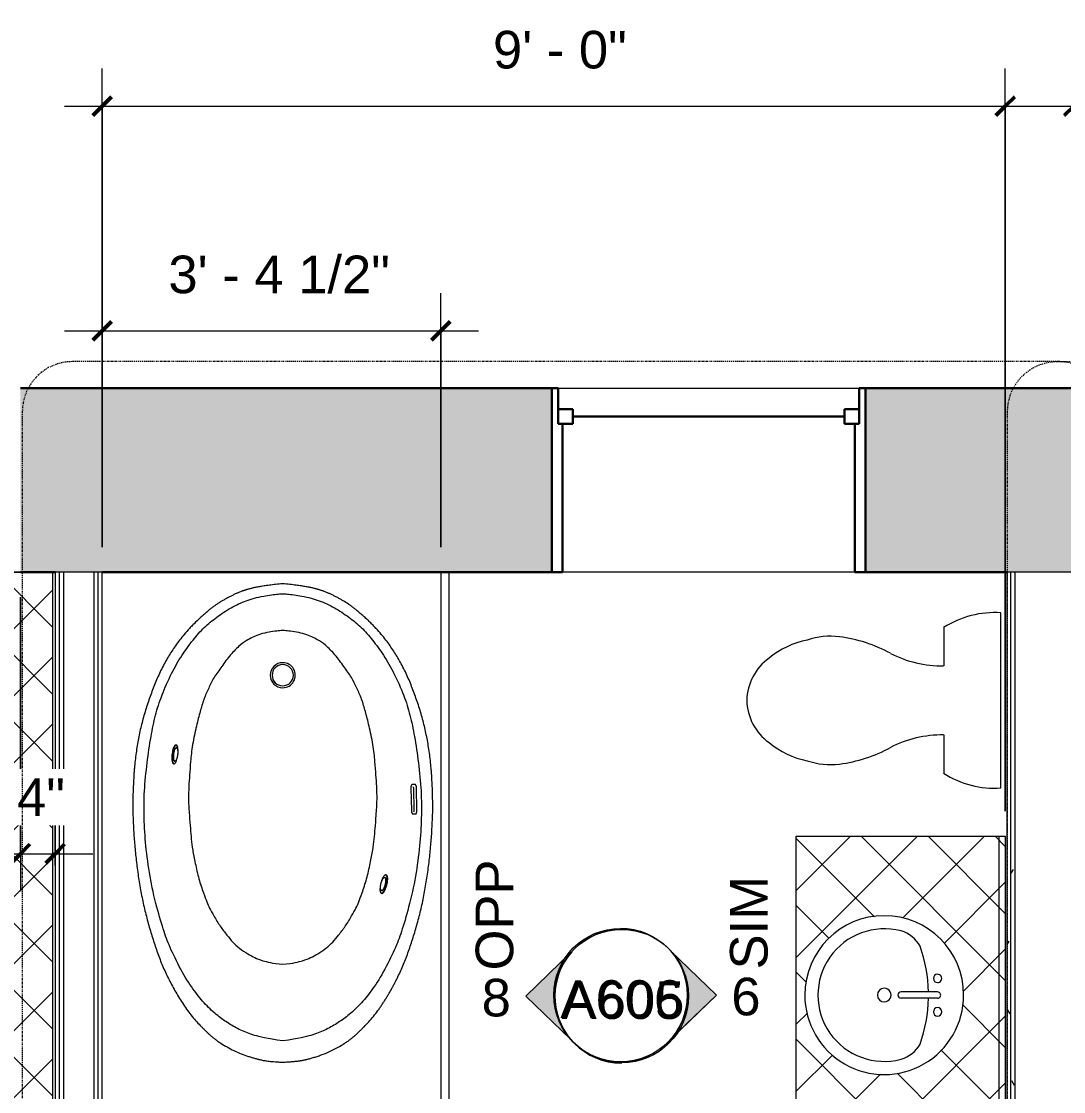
# Model space of a CAD drawing. Header units: inches. Extents: x -1176 to 1507, y -2587 to 978.
# Drawn here: x 682.5 to 807.2, y 504.9 to 632.9 of the extents above; entities that cross this region are included whole.
import ezdxf

# ---------------------------------------------------------------- set-up
doc = ezdxf.new("R2010")
doc.units = ezdxf.units.IN
doc.header["$MEASUREMENT"] = 0
doc.linetypes.add('Dash Dot 3_16_', pattern=[0.3125, 0.1875, -0.0625, 0, -0.0625])
for name, color, linetype, lineweight in [('A-ANNO-DIMS', 211, 'Continuous', 9), ('A-ANNO-DIMS-48', 211, 'Continuous', 9), ('A-ANNO-SYMB', 150, 'Continuous', 9), ('A-GLAZ', 151, 'Continuous', 18), ('A-GLAZ-CURT', 52, 'Continuous', 9), ('A-WALL', 113, 'Continuous', 18), ('A-WALL-PATT', 111, 'Continuous', 18), ('G-ANNO-SYMB', 111, 'Continuous', 9), ('I-WALL', 2, 'Continuous', 18), ('P-SANR-FIXT', 6, 'Continuous', 9), ('Q-CASE', 31, 'Continuous', 9)]:
    doc.layers.add(name, color=color, linetype=linetype, lineweight=lineweight)
doc.styles.add('Arial', font='arial.ttf', dxfattribs={"height": 4.5})
doc.styles.add('Swis721 Lt BT', font='swissl.ttf', dxfattribs={"height": 4.5})
doc.dimstyles.new('OTJ_-_3_32__Linear', dxfattribs={"dimscale": 12, "dimtxt": 4.748918, "dimasz": 0.1875, "dimexe": 0.375, "dimexo": 0.25, "dimgap": 0.25, "dimtad": 1, "dimdec": 1, "dimrnd": 0.5, "dimzin": 3, "dimdsep": 46, "dimlunit": 4, "dimtxsty": 'Swis721 Lt BT', "dimblk1": 'OBLIQUE', "dimblk2": 'OBLIQUE', "dimsah": 1, "dimcen": 0.09, "dimdle": 0.375, "dimazin": 0, "dimtfac": 1, "dimtdec": 4, "dimtix": 1, "dimtmove": 0, "dimatfit": 3, "dimfxl": 1, "dimtvp": 1, "dimtfill": 1, "dimfrac": 2, "dimtolj": 1, "dimtzin": 0, "dimarcsym": 2})
doc.dimstyles.new('OTJ_-_3_32__Linear_2', dxfattribs={"dimscale": 12, "dimtxt": 4.748918, "dimasz": 0.1875, "dimexe": 0.375, "dimexo": 0.25, "dimgap": 0.25, "dimtad": 1, "dimdec": 1, "dimrnd": 0.5, "dimzin": 3, "dimdsep": 46, "dimlunit": 4, "dimtxsty": 'Swis721 Lt BT', "dimblk1": 'OBLIQUE', "dimblk2": 'OBLIQUE', "dimsah": 1, "dimcen": 0.09, "dimdle": 0.375, "dimazin": 0, "dimtfac": 1, "dimtdec": 4, "dimtix": 1, "dimtmove": 1, "dimatfit": 3, "dimfxl": 1, "dimtvp": 1, "dimtfill": 1, "dimfrac": 2, "dimtolj": 1, "dimtzin": 0, "dimarcsym": 2})
pattern_1 = [(0, (0, 0), (15.36, 3.84), [0.634, -10.886, 0.634, -10.886, -61.44]), (0, (0, 0), (15.36, 3.84), [-23.04, 0.634, -22.406, 0.634, -10.886, -26.88]), (0, (0, 0), (15.36, 3.84), [-57.6, 0.634, -7.046, 0.634, -18.566]), (120, (5.76, 1.92), (-11.005538, 11.38215), [0.634, -10.886, 0.634, -10.886, -61.44]), (120, (5.76, 1.92), (-11.005538, 11.38215), [-23.04, 0.634, -22.406, 0.634, -10.886, -26.88]), (120, (5.76, 1.92), (-11.005538, 11.38215), [-57.6, 0.634, -7.046, 0.634, -18.566]), (240, (7.68, 9.6), (-4.354462, -15.22215), [0.634, -10.886, 0.634, -10.886, -61.44]), (240, (7.68, 9.6), (-4.354462, -15.22215), [-23.04, 0.634, -22.406, 0.634, -10.886, -26.88]), (240, (7.68, 9.6), (-4.354462, -15.22215), [-57.6, 0.634, -7.046, 0.634, -18.566])]

# ---------------------------------------------------------------- blocks, each defined once
blk = doc.blocks.new('Double Hung - side window 4_ X 6_ 3_ H-6086068-2nd Floor Construction')
at = {"layer": 'A-GLAZ', "color": 8, "lineweight": 30}
for p, q in [((-18.75, 11), (-18, 11)), ((-18, 6.75), (-18, 11)), ((18, 6.75), (18, 11)), ((18.75, 11), (18, 11)), ((-18, 8.5), (-18, 6.75)), ((-18, 8.5), (-16.25, 8.5)), ((-16.25, 8.5), (-16.25, 6.75)), ((16.25, 8.5), (16.25, 6.75)), ((18, 8.5), (16.25, 8.5)), ((18, 8.5), (18, 6.75)), ((-18, 6.75), (-16.25, 6.75)), ((-18, 6.75), (-17.5, 6.75)), ((-17.5, -11), (-17.5, 6.75)), ((-16.25, 7.625), (16.25, 7.625)), ((18, 6.75), (16.25, 6.75)), ((17.5, 6.75), (18, 6.75)), ((17.5, 6.75), (17.5, -11)), ((-17.5, -11), (-18.75, -11)), ((17.5, -11), (18.75, -11))]:
    blk.add_line(p, q, dxfattribs=at)
blk = doc.blocks.new('Desk35 - Desk-7034756-2nd Floor Construction')
at = {"layer": 'Q-CASE'}
h = blk.add_hatch(dxfattribs=at)
h.set_pattern_fill('FP_29', color=256, style=0, pattern_type=2)
h.set_pattern_definition([(315, (-1188.187, 1154.928), (4.006467, 4.006467), []), (45, (-1188.187, 1154.928), (-4.006467, 4.006467), [])])
h.paths.add_polyline_path([(-728.43, 468.64), (-621.24, 468.64), (-621.24, 493.83), (-728.43, 493.83), (-728.43, 475.09)], flags=0)
for p, q in [((-728.43, 493.83), (-728.43, 468.64)), ((-621.24, 493.83), (-728.43, 493.83)), ((-621.24, 468.64), (-621.24, 493.83)), ((-728.43, 468.64), (-621.24, 468.64))]:
    blk.add_line(p, q, dxfattribs=at)
blk = doc.blocks.new('Vanity Counter Top w Round Sink Hole - 24_ Depth-7683056-2nd Floor Construction')
at = {"layer": 'Q-CASE'}
h = blk.add_hatch(dxfattribs=at)
h.set_pattern_fill('FP_30', color=256, style=0, pattern_type=2)
h.set_pattern_definition([(315, (-517.647, 800.222), (4.006467, 4.006467), []), (45, (-517.647, 800.222), (-4.006467, 4.006467), [])])
h.paths.add_polyline_path([(-52.26, 25), (-52.26, 0), (17.78, 0), (17.78, 25), (-51.89, 25)], flags=0)
h.paths.add_polyline_path([(-42.75, 14.48), (-42.51, 16.6), (-41.81, 18.6), (-40.68, 20.41), (-39.17, 21.91), (-37.37, 23.04), (-35.36, 23.74), (-33.25, 23.98), (-31.14, 23.74), (-29.13, 23.04), (-27.33, 21.91), (-25.82, 20.41), (-24.69, 18.6), (-23.98, 16.5), (-23.75, 14.48), (-23.99, 12.37), (-24.69, 10.36), (-25.82, 8.56), (-27.33, 7.05), (-29.13, 5.92), (-31.14, 5.22), (-33.25, 4.98), (-35.36, 5.22), (-37.37, 5.92), (-39.17, 7.05), (-40.68, 8.56), (-41.81, 10.36), (-42.51, 12.37)], flags=0)
h.paths.add_polyline_path([(-10.74, 14.48), (-10.5, 16.6), (-9.79, 18.6), (-8.66, 20.41), (-7.16, 21.91), (-5.36, 23.04), (-3.35, 23.74), (-1.24, 23.98), (0.88, 23.74), (2.89, 23.04), (4.69, 21.91), (6.19, 20.41), (7.32, 18.6), (8.04, 16.5), (8.26, 14.48), (8.03, 12.37), (7.32, 10.36), (6.19, 8.56), (4.69, 7.05), (2.89, 5.92), (0.88, 5.22), (-1.24, 4.98), (-3.35, 5.22), (-5.36, 5.92), (-7.16, 7.05), (-8.66, 8.56), (-9.79, 10.36), (-10.5, 12.37)], flags=0)
for p, q in [((-52.26, 25), (17.78, 25)), ((-52.26, 0), (-52.26, 25)), ((17.78, 25), (17.78, 0)), ((-52.26, 0.75), (17.78, 0.75)), ((17.78, 0), (-52.26, 0))]:
    blk.add_line(p, q, dxfattribs=at)
blk = doc.blocks.new('P-Toilet-Floor-3D - Floor Mount-7330913-2nd Floor Construction')
at = {"layer": 'P-SANR-FIXT'}
for p, q in [((10.46, -1.47), (-10.46, -1.47)), ((-8.7, -8.31), (-4.13, -8.31)), ((4.13, -8.31), (8.7, -8.31))]:
    blk.add_line(p, q, dxfattribs=at)
for centre, radius, start, end in [((0.69, -2.25), 11.19, 176.0012, 212.8527), ((-0.69, -2.25), 11.19, 327.1473, 3.9988), ((-17.85, -8.46), 13.72, 332.9997, 0.6089), ((17.85, -8.46), 13.72, 179.3911, 207.0003), ((9.41, -22.94), 17.16, 151.2397, 172.7867), ((-9.41, -22.94), 17.16, 7.2133, 28.7603), ((0.88, -21.86), 8.56, 172.7867, 198.8936), ((-0.88, -21.86), 8.56, 341.1064, 7.2133), ((2.68, -22.72), 10.08, 190.9157, 219.9319), ((-2.68, -22.72), 10.08, 320.0681, 349.0843), ((0.18, -25.42), 6.45, 215.8378, 268.4031), ((-0.18, -25.42), 6.45, 271.5969, 324.1622)]:
    blk.add_arc(centre, radius, start, end, dxfattribs=at)
blk = doc.blocks.new('downloadobjectfile_id_236f7131-f753-4b41-a4ac-6b6cf5932f67 - Bath tub-6664744-2nd Floor Construction')
at = {"layer": 'P-SANR-FIXT'}
for p, q in [((-4.58, 15.85), (-4.58, 15.48)), ((-4.21, 15.32), (-1.45, 15.38)), ((-1.53, 16.05), (-4.15, 15.99)), ((-1.52, 15.72), (-4.15, 15.66)), ((-1.09, 15.55), (-1.1, 15.94)), ((6.24, 12.4), (6.23, 12.33)), ((8.41, 11.78), (8.42, 11.84))]:
    blk.add_line(p, q, dxfattribs=at)
for centre, radius, start, end in [((-4.14, 15.3), 0.361, 91.2564, 121.564), ((-1.51, 15.36), 0.361, 60.9489, 91.2564), ((-17.67, 0), 1.5, 360, 180), ((-17.67, 0), 1.27, 0, 180), ((-17.67, 0), 1.5, 180, 360), ((-17.67, 0), 1.27, 180, 0)]:
    blk.add_arc(centre, radius, start, end, dxfattribs=at)
for points, knots in [([(28.63, 0), (28.61, 0.2), (28.6, 0.48), (28.58, 0.81), (28.56, 1.05), (28.54, 1.26), (28.52, 1.45), (28.51, 1.62), (28.49, 1.79), (28.47, 1.94), (28.45, 2.07), (28.43, 2.2), (28.41, 2.33), (28.39, 2.44), (28.36, 2.55), (28.34, 2.65), (28.31, 2.76), (28.29, 2.87), (28.25, 3.01), (28.21, 3.18), (28.14, 3.41), (28.06, 3.71), (27.93, 4.11), (27.71, 4.76), (27.37, 5.6), (26.88, 6.57), (26.43, 7.3), (26.09, 7.81), (25.84, 8.15), (25.61, 8.44), (25.38, 8.7), (25.15, 8.95), (24.91, 9.19), (24.65, 9.45), (24.29, 9.81), (23.8, 10.29), (23.15, 10.85), (22.57, 11.3), (22.09, 11.64), (21.72, 11.88), (21.36, 12.12), (20.99, 12.35), (20.62, 12.58), (20.26, 12.79), (19.89, 13), (19.52, 13.2), (19.15, 13.4), (18.66, 13.65), (18.04, 13.95), (17.29, 14.29), (16.53, 14.61), (15.75, 14.9), (14.69, 15.28), (13.32, 15.72), (11.9, 16.13), (10.73, 16.44), (9.54, 16.72), (8, 17.02), (6.12, 17.32), (4.57, 17.52), (3.34, 17.65), (2.43, 17.73), (1.54, 17.8), (0.68, 17.85), (-0.13, 17.89), (-0.86, 17.92), (-1.51, 17.94), (-2.14, 17.94), (-2.84, 17.93), (-3.67, 17.91), (-4.61, 17.87), (-5.42, 17.83), (-6.07, 17.79), (-6.7, 17.73), (-7.78, 17.63), (-9.25, 17.42), (-10.67, 17.15), (-11.79, 16.89), (-12.64, 16.67), (-13.48, 16.42), (-14.32, 16.15), (-15.14, 15.86), (-16.2, 15.47), (-17.23, 15.06), (-18.26, 14.57), (-19.02, 14.18), (-19.74, 13.78), (-20.4, 13.38), (-21.04, 12.95), (-21.69, 12.48), (-22.38, 11.94), (-22.97, 11.43), (-23.46, 10.98), (-23.83, 10.62), (-24.2, 10.24), (-24.56, 9.85), (-24.91, 9.46), (-25.23, 9.09), (-25.52, 8.74), (-25.77, 8.43), (-25.99, 8.13), (-26.26, 7.75), (-26.5, 7.35), (-26.76, 6.89), (-26.96, 6.54), (-27.11, 6.24), (-27.23, 6.01), (-27.31, 5.84), (-27.39, 5.68), (-27.49, 5.46), (-27.59, 5.22), (-27.68, 5), (-27.73, 4.86), (-27.77, 4.76), (-27.8, 4.65), (-27.84, 4.53), (-27.88, 4.41), (-27.92, 4.28), (-27.96, 4.14), (-28, 3.99), (-28.04, 3.83), (-28.08, 3.65), (-28.13, 3.46), (-28.17, 3.26), (-28.21, 3.04), (-28.26, 2.79), (-28.3, 2.53), (-28.35, 2.24), (-28.39, 1.94), (-28.45, 1.49), (-28.53, 0.87), (-28.59, 0.3), (-28.62, 0)], [0, 0, 0, 0, 0.003049, 0.004573, 0.006098, 0.007622, 0.009146, 0.010671, 0.012195, 0.01372, 0.015244, 0.016768, 0.018293, 0.019817, 0.021341, 0.022866, 0.02439, 0.025915, 0.027439, 0.030488, 0.033537, 0.036585, 0.042683, 0.04878, 0.060976, 0.073171, 0.085366, 0.091463, 0.097561, 0.103659, 0.109756, 0.115854, 0.121951, 0.128049, 0.134146, 0.146341, 0.158537, 0.170732, 0.176829, 0.182927, 0.189024, 0.195122, 0.20122, 0.207317, 0.213415, 0.219512, 0.22561, 0.231707, 0.243902, 0.256098, 0.268293, 0.280488, 0.292683, 0.317073, 0.341463, 0.353659, 0.365854, 0.390244, 0.414634, 0.439024, 0.45122, 0.463415, 0.47561, 0.487805, 0.5, 0.512195, 0.52439, 0.536585, 0.54878, 0.560976, 0.573171, 0.585366, 0.591463, 0.597561, 0.609756, 0.634146, 0.658537, 0.670732, 0.682927, 0.695122, 0.707317, 0.719512, 0.731707, 0.756098, 0.768293, 0.780488, 0.792683, 0.804878, 0.817073, 0.829268, 0.841463, 0.853659, 0.859756, 0.865854, 0.871951, 0.878049, 0.884146, 0.890244, 0.896341, 0.902439, 0.908537, 0.914634, 0.926829, 0.932927, 0.939024, 0.945122, 0.948171, 0.95122, 0.954268, 0.957317, 0.963415, 0.966463, 0.967988, 0.969512, 0.971037, 0.972561, 0.974085, 0.97561, 0.977134, 0.978659, 0.980183, 0.981707, 0.983232, 0.984756, 0.98628, 0.987805, 0.989329, 0.990854, 0.992378, 0.993902, 0.996951, 1, 1, 1, 1]), ([(-27.41, 0), (-27.41, 0.17), (-27.39, 0.55), (-27.13, 2.64), (-26.63, 4.38), (-25.79, 6.2), (-24.61, 7.94), (-23.4, 9.44), (-21.88, 10.76), (-19.96, 12.16), (-17.98, 13.29), (-15.15, 14.56), (-12.92, 15.24), (-10.26, 15.8), (-7.17, 16.24), (-3.75, 16.6), (-0.55, 16.6), (2.72, 16.42), (6.45, 15.9), (9.78, 15.19), (13.29, 14.12), (14.76, 13.58), (18.1, 11.95), (19.97, 10.69), (21.67, 9.36), (23.1, 7.78), (23.97, 6.54), (24.83, 5.05), (25.43, 3.41), (25.81, 1.98), (26.08, 0)], [-5.618031, -5.618031, -5.618031, -5.618031, -5.544194, -5.424812, -5.260384, -5.095898, -4.928484, -4.760658, -4.585358, -4.400115, -4.184559, -3.970312, -3.743931, -3.517047, -3.259472, -2.988396, -2.713063, -2.428449, -2.138296, -1.837006, -1.597044, -1.348216, -1.138919, -0.913036, -0.731154, -0.569833, -0.420907, -0.282566, -0.145254, 0, 0, 0, 0]), ([(-4.15, 15.99), (-4.26, 15.99), (-4.4, 15.97), (-4.52, 15.92), (-4.56, 15.9), (-4.58, 15.87), (-4.58, 15.86), (-4.58, 15.85)], [0, 0, 0, 0, 0.444444, 0.666667, 0.777778, 0.888889, 1, 1, 1, 1]), ([(-4.58, 15.48), (-4.57, 15.46), (-4.57, 15.45), (-4.56, 15.43), (-4.56, 15.43), (-4.56, 15.42), (-4.55, 15.42), (-4.55, 15.41), (-4.54, 15.4), (-4.53, 15.4), (-4.53, 15.39), (-4.52, 15.39), (-4.51, 15.38), (-4.5, 15.38), (-4.49, 15.37), (-4.48, 15.37), (-4.46, 15.36), (-4.45, 15.35), (-4.43, 15.35), (-4.41, 15.34), (-4.39, 15.34), (-4.37, 15.33), (-4.35, 15.33), (-4.32, 15.33), (-4.29, 15.32), (-4.26, 15.32), (-4.23, 15.32), (-4.21, 15.32)], [0, 0, 0, 0, 0.041667, 0.057292, 0.080729, 0.104167, 0.125, 0.145833, 0.1875, 0.229167, 0.270833, 0.302083, 0.333333, 0.375, 0.416667, 0.458333, 0.5, 0.541667, 0.583333, 0.666667, 0.75, 0.791667, 0.833333, 0.875, 0.916667, 0.958333, 1, 1, 1, 1]), ([(-1.1, 15.94), (-1.1, 15.95), (-1.11, 15.96), (-1.14, 15.98), (-1.18, 16), (-1.25, 16.02), (-1.37, 16.04), (-1.48, 16.05), (-1.53, 16.05)], [0, 0, 0, 0, 0.125, 0.25, 0.375, 0.5, 0.75, 1, 1, 1, 1]), ([(-1.45, 15.38), (-1.43, 15.38), (-1.4, 15.38), (-1.36, 15.39), (-1.33, 15.39), (-1.31, 15.4), (-1.29, 15.4), (-1.27, 15.4), (-1.26, 15.41), (-1.24, 15.41), (-1.23, 15.42), (-1.21, 15.42), (-1.2, 15.43), (-1.18, 15.44), (-1.17, 15.44), (-1.16, 15.45), (-1.15, 15.46), (-1.14, 15.46), (-1.13, 15.47), (-1.13, 15.47), (-1.12, 15.48), (-1.11, 15.49), (-1.11, 15.49), (-1.1, 15.5), (-1.1, 15.51), (-1.1, 15.51), (-1.09, 15.52), (-1.09, 15.54), (-1.09, 15.55)], [0, 0, 0, 0, 0.041667, 0.083333, 0.125, 0.166667, 0.208333, 0.25, 0.291667, 0.333333, 0.375, 0.416667, 0.5, 0.541667, 0.583333, 0.625, 0.666667, 0.697917, 0.729167, 0.770833, 0.8125, 0.854167, 0.875, 0.895833, 0.916667, 0.942708, 0.958333, 1, 1, 1, 1]), ([(6.23, 12.33), (6.22, 12.32), (6.22, 12.28), (6.24, 12.22), (6.29, 12.15), (6.37, 12.08), (6.47, 12.01), (6.63, 11.92), (6.87, 11.82), (7.21, 11.72), (7.67, 11.62), (8.08, 11.61), (8.33, 11.68), (8.39, 11.74), (8.41, 11.78)], [0, 0, 0, 0, 0.05, 0.1, 0.15, 0.2, 0.25, 0.3, 0.4, 0.5, 0.6, 0.8, 0.9, 1, 1, 1, 1]), ([(8.41, 11.78), (8.41, 11.8), (8.41, 11.83), (8.39, 11.9), (8.34, 11.96), (8.27, 12.03), (8.17, 12.1), (8.01, 12.19), (7.76, 12.3), (7.42, 12.4), (6.96, 12.49), (6.54, 12.51), (6.29, 12.43), (6.24, 12.37), (6.23, 12.33)], [0, 0, 0, 0, 0.05, 0.1, 0.15, 0.2, 0.25, 0.3, 0.4, 0.5, 0.6, 0.8, 0.9, 1, 1, 1, 1]), ([(6.23, 12.33), (6.23, 12.35), (6.25, 12.38), (6.31, 12.43), (6.39, 12.46), (6.49, 12.48), (6.61, 12.49), (6.8, 12.5), (7.07, 12.47), (7.42, 12.4), (7.88, 12.26), (8.24, 12.07), (8.4, 11.89), (8.42, 11.81), (8.41, 11.78)], [0, 0, 0, 0, 0.05, 0.1, 0.15, 0.2, 0.25, 0.3, 0.4, 0.5, 0.6, 0.8, 0.9, 1, 1, 1, 1]), ([(8.42, 11.84), (8.43, 11.85), (8.43, 11.89), (8.41, 11.95), (8.36, 12.02), (8.28, 12.09), (8.18, 12.15), (8.03, 12.24), (7.78, 12.35), (7.45, 12.46), (6.98, 12.55), (6.56, 12.56), (6.31, 12.49), (6.25, 12.43), (6.24, 12.4)], [0, 0, 0, 0, 0.05, 0.1, 0.15, 0.2, 0.25, 0.3, 0.4, 0.5, 0.6, 0.8, 0.9, 1, 1, 1, 1]), ([(8.09, 11.82), (8.09, 11.8), (8.08, 11.78), (8.05, 11.75), (8, 11.72), (7.94, 11.7), (7.86, 11.69), (7.73, 11.68), (7.47, 11.7), (7.05, 11.79), (6.68, 11.96), (6.52, 12.11), (6.5, 12.18), (6.52, 12.21)], [0, 0, 0, 0, 0.047619, 0.095238, 0.142857, 0.190476, 0.238095, 0.285714, 0.380952, 0.571429, 0.761905, 0.880952, 1, 1, 1, 1]), ([(8.09, 11.82), (8.1, 11.83), (8.1, 11.86), (8.09, 11.9), (8.06, 11.95), (8.01, 11.99), (7.94, 12.04), (7.84, 12.11), (7.6, 12.21), (7.18, 12.33), (6.78, 12.35), (6.56, 12.3), (6.52, 12.24), (6.52, 12.21)], [0, 0, 0, 0, 0.047619, 0.095238, 0.142857, 0.190476, 0.238095, 0.285714, 0.380952, 0.571429, 0.761905, 0.880952, 1, 1, 1, 1]), ([(6.52, 12.21), (6.52, 12.22), (6.54, 12.25), (6.58, 12.28), (6.65, 12.3), (6.76, 12.32), (7, 12.32), (7.44, 12.25), (7.85, 12.09), (8.06, 11.93), (8.1, 11.85), (8.09, 11.82)], [0, 0, 0, 0, 0.052632, 0.105263, 0.157895, 0.210526, 0.315789, 0.526316, 0.736842, 0.868421, 1, 1, 1, 1]), ([(6.52, 12.21), (6.52, 12.22), (6.54, 12.25), (6.58, 12.28), (6.65, 12.3), (6.73, 12.31), (6.82, 12.32), (6.97, 12.32), (7.25, 12.28), (7.67, 12.17), (7.97, 12.01), (8.08, 11.89), (8.1, 11.84), (8.09, 11.82)], [0, 0, 0, 0, 0.052632, 0.105263, 0.157895, 0.210526, 0.263158, 0.315789, 0.421053, 0.631579, 0.815789, 0.907895, 1, 1, 1, 1]), ([(16.89, 0), (16.8, 1.27), (16.48, 2.48), (16.13, 3.34), (15.69, 4.17), (14.98, 5.22), (14.26, 6.02), (13.41, 6.67), (12.38, 7.51), (11.18, 8.22), (10.13, 8.79), (9.49, 9.08), (8.26, 9.53), (6.69, 10.07), (4.84, 10.46), (3.28, 10.79), (1.97, 10.94), (0.6, 11.06), (-0.86, 11.17), (-2.86, 11.31), (-4.35, 11.24), (-5.73, 11.15), (-7.46, 11.03), (-9.26, 10.84), (-11.69, 10.32), (-13.21, 9.91), (-14.78, 9.49), (-16.19, 8.83), (-17.34, 8.3), (-18.79, 7.24), (-20.02, 6.38), (-21.28, 5.13), (-21.9, 4.24), (-22.24, 3.5), (-22.59, 2.68), (-22.84, 1.69), (-22.94, 0.81), (-23, 0.26), (-23.03, 0)], [0, 0, 0, 0, 0.095825, 0.182513, 0.269753, 0.361199, 0.455897, 0.552236, 0.65743, 0.766411, 0.857986, 0.946942, 1.048984, 1.184003, 1.327218, 1.460629, 1.57966, 1.69493, 1.829456, 1.967274, 2.102928, 2.230917, 2.36765, 2.535001, 2.698079, 2.855999, 2.988228, 3.111669, 3.240091, 3.366918, 3.507968, 3.628876, 3.730864, 3.808196, 3.883993, 3.961779, 4.030158, 4.077503, 4.077503, 4.077503, 4.077503]), ([(-28.62, 0), (-28.59, -0.3), (-28.53, -0.87), (-28.45, -1.49), (-28.39, -1.94), (-28.35, -2.24), (-28.3, -2.53), (-28.26, -2.79), (-28.21, -3.04), (-28.17, -3.26), (-28.13, -3.46), (-28.08, -3.65), (-28.04, -3.83), (-28, -3.99), (-27.96, -4.14), (-27.92, -4.28), (-27.88, -4.41), (-27.84, -4.53), (-27.8, -4.65), (-27.77, -4.76), (-27.73, -4.86), (-27.68, -5), (-27.59, -5.22), (-27.47, -5.51), (-27.31, -5.84), (-27.14, -6.18), (-26.96, -6.54), (-26.76, -6.89), (-26.57, -7.24), (-26.38, -7.55), (-26.19, -7.85), (-25.99, -8.13), (-25.77, -8.43), (-25.52, -8.74), (-25.23, -9.09), (-24.91, -9.46), (-24.44, -9.98), (-23.95, -10.5), (-23.46, -10.98), (-22.97, -11.43), (-22.38, -11.94), (-21.69, -12.48), (-21.04, -12.95), (-20.4, -13.38), (-19.74, -13.78), (-19.02, -14.18), (-18.26, -14.57), (-17.49, -14.93), (-16.72, -15.26), (-15.93, -15.57), (-14.87, -15.96), (-13.76, -16.33), (-12.64, -16.67), (-11.51, -16.97), (-10.11, -17.27), (-8.67, -17.51), (-7.47, -17.66), (-6.7, -17.73), (-6.07, -17.79), (-5.42, -17.83), (-4.61, -17.87), (-3.67, -17.91), (-2.84, -17.93), (-2.14, -17.94), (-1.51, -17.94), (-0.86, -17.92), (-0.13, -17.89), (0.68, -17.85), (1.54, -17.8), (2.43, -17.73), (3.64, -17.62), (5.19, -17.45), (7.06, -17.18), (8.93, -16.85), (10.74, -16.44), (12.48, -15.97), (14.15, -15.46), (15.49, -15), (16.53, -14.61), (17.55, -14.19), (18.78, -13.61), (20.01, -12.94), (20.99, -12.36), (21.73, -11.89), (22.45, -11.39), (23.15, -10.85), (23.8, -10.29), (24.29, -9.81), (24.65, -9.45), (24.91, -9.19), (25.15, -8.95), (25.38, -8.7), (25.61, -8.44), (25.84, -8.15), (26.09, -7.81), (26.41, -7.34), (26.81, -6.68), (27.25, -5.84), (27.63, -4.97), (27.89, -4.25), (28.06, -3.69), (28.16, -3.36), (28.23, -3.1), (28.27, -2.95), (28.3, -2.83), (28.33, -2.7), (28.36, -2.55), (28.4, -2.39), (28.42, -2.25), (28.44, -2.1), (28.47, -1.91), (28.51, -1.62), (28.54, -1.31), (28.57, -0.94), (28.6, -0.5), (28.62, -0.17), (28.63, 0)], [0, 0, 0, 0, 0.003049, 0.006098, 0.007622, 0.009146, 0.010671, 0.012195, 0.01372, 0.015244, 0.016768, 0.018293, 0.019817, 0.021341, 0.022866, 0.02439, 0.025915, 0.027439, 0.028963, 0.030488, 0.032012, 0.033537, 0.036585, 0.042683, 0.04878, 0.054878, 0.060976, 0.067073, 0.073171, 0.079268, 0.085366, 0.091463, 0.097561, 0.103659, 0.109756, 0.115854, 0.121951, 0.134146, 0.140244, 0.146341, 0.158537, 0.170732, 0.182927, 0.195122, 0.207317, 0.219512, 0.231707, 0.243902, 0.256098, 0.268293, 0.280488, 0.304878, 0.317073, 0.329268, 0.353659, 0.378049, 0.390244, 0.402439, 0.408537, 0.414634, 0.426829, 0.439024, 0.45122, 0.463415, 0.47561, 0.487805, 0.5, 0.512195, 0.52439, 0.536585, 0.54878, 0.573171, 0.597561, 0.621951, 0.646341, 0.670732, 0.695122, 0.719512, 0.731707, 0.743902, 0.768293, 0.792683, 0.804878, 0.817073, 0.829268, 0.841463, 0.853659, 0.865854, 0.871951, 0.878049, 0.884146, 0.890244, 0.896341, 0.902439, 0.908537, 0.914634, 0.925305, 0.935976, 0.946646, 0.957317, 0.962652, 0.967988, 0.970655, 0.973323, 0.974657, 0.975991, 0.978659, 0.981326, 0.98266, 0.983994, 0.986662, 0.989329, 0.991997, 0.994665, 0.997332, 1, 1, 1, 1]), ([(26.08, 0), (25.81, -1.98), (25.43, -3.41), (24.83, -5.05), (23.97, -6.54), (23.1, -7.78), (21.67, -9.36), (19.97, -10.69), (18.1, -11.95), (14.76, -13.58), (13.29, -14.12), (9.78, -15.19), (6.45, -15.9), (2.72, -16.42), (-0.55, -16.6), (-3.75, -16.6), (-7.17, -16.24), (-10.26, -15.8), (-12.92, -15.24), (-15.15, -14.56), (-17.98, -13.29), (-19.96, -12.16), (-21.88, -10.76), (-23.4, -9.44), (-24.61, -7.94), (-25.79, -6.2), (-26.63, -4.38), (-27.13, -2.64), (-27.39, -0.55), (-27.41, -0.17), (-27.41, 0)], [-5.618031, -5.618031, -5.618031, -5.618031, -5.472777, -5.335466, -5.197124, -5.048198, -4.886878, -4.704995, -4.479113, -4.269816, -4.020987, -3.781025, -3.479735, -3.189582, -2.904969, -2.629635, -2.35856, -2.100984, -1.8741, -1.647719, -1.433473, -1.217917, -1.032673, -0.857374, -0.689547, -0.522133, -0.357647, -0.193219, -0.073837, 0, 0, 0, 0]), ([(-23.03, 0), (-23, -0.26), (-22.94, -0.81), (-22.84, -1.69), (-22.59, -2.68), (-22.24, -3.5), (-21.9, -4.24), (-21.28, -5.13), (-20.02, -6.38), (-18.79, -7.24), (-17.34, -8.3), (-16.19, -8.83), (-14.78, -9.49), (-13.21, -9.91), (-11.69, -10.32), (-9.26, -10.84), (-7.46, -11.03), (-5.73, -11.15), (-4.35, -11.24), (-2.86, -11.31), (-0.86, -11.17), (0.6, -11.06), (1.97, -10.94), (3.28, -10.79), (4.84, -10.46), (6.69, -10.07), (8.26, -9.53), (9.49, -9.08), (10.13, -8.79), (11.18, -8.22), (12.38, -7.51), (13.41, -6.67), (14.26, -6.02), (14.98, -5.22), (15.69, -4.17), (16.13, -3.34), (16.48, -2.48), (16.8, -1.27), (16.89, 0)], [0, 0, 0, 0, 0.047345, 0.115723, 0.19351, 0.269307, 0.346639, 0.448626, 0.569535, 0.710585, 0.837412, 0.965834, 1.089275, 1.221504, 1.379424, 1.542502, 1.709853, 1.846586, 1.974575, 2.110229, 2.248047, 2.382573, 2.497843, 2.616873, 2.750285, 2.893499, 3.028519, 3.130561, 3.219517, 3.311092, 3.420073, 3.525267, 3.621606, 3.716304, 3.80775, 3.89499, 3.981678, 4.077503, 4.077503, 4.077503, 4.077503]), ([(-7.08, -13.03), (-7.07, -13.02), (-7.07, -12.99), (-7.08, -12.94), (-7.12, -12.89), (-7.18, -12.84), (-7.26, -12.79), (-7.39, -12.73), (-7.69, -12.62), (-8.23, -12.52), (-8.85, -12.52), (-9.18, -12.59), (-9.3, -12.68), (-9.31, -12.74), (-9.3, -12.76)], [0, 0, 0, 0, 0.043478, 0.086957, 0.130435, 0.173913, 0.217391, 0.26087, 0.347826, 0.521739, 0.695652, 0.847826, 0.923913, 1, 1, 1, 1]), ([(-9.3, -12.77), (-9.31, -12.78), (-9.32, -12.81), (-9.3, -12.86), (-9.26, -12.91), (-9.2, -12.96), (-9.12, -13.01), (-8.99, -13.07), (-8.69, -13.17), (-8.15, -13.27), (-7.54, -13.28), (-7.21, -13.21), (-7.09, -13.11), (-7.07, -13.06), (-7.08, -13.03)], [0, 0, 0, 0, 0.043478, 0.086957, 0.130435, 0.173913, 0.217391, 0.26087, 0.347826, 0.521739, 0.695652, 0.847826, 0.923913, 1, 1, 1, 1]), ([(-9.3, -12.76), (-9.3, -12.78), (-9.28, -12.82), (-9.23, -12.88), (-9.14, -12.93), (-9.03, -12.99), (-8.9, -13.04), (-8.7, -13.1), (-8.3, -13.19), (-7.72, -13.23), (-7.24, -13.17), (-7.1, -13.08), (-7.08, -13.03)], [0, 0, 0, 0, 0.055556, 0.111111, 0.166667, 0.222222, 0.277778, 0.333333, 0.444444, 0.666667, 0.833333, 1, 1, 1, 1]), ([(-7.08, -13.03), (-7.09, -13.05), (-7.11, -13.08), (-7.18, -13.12), (-7.27, -13.16), (-7.43, -13.19), (-7.68, -13.22), (-8.04, -13.21), (-8.54, -13.15), (-8.98, -13.03), (-9.24, -12.88), (-9.3, -12.8), (-9.3, -12.77)], [0, 0, 0, 0, 0.055556, 0.111111, 0.166667, 0.222222, 0.333333, 0.444444, 0.555556, 0.777778, 0.888889, 1, 1, 1, 1]), ([(-8.99, -12.73), (-8.99, -12.71), (-8.99, -12.69), (-8.96, -12.66), (-8.92, -12.63), (-8.86, -12.61), (-8.79, -12.59), (-8.68, -12.57), (-8.44, -12.55), (-8.03, -12.58), (-7.62, -12.69), (-7.43, -12.79), (-7.37, -12.87), (-7.37, -12.9), (-7.38, -12.92)], [0, 0, 0, 0, 0.045455, 0.090909, 0.136364, 0.181818, 0.227273, 0.272727, 0.363636, 0.545455, 0.727273, 0.863636, 0.931818, 1, 1, 1, 1]), ([(-7.38, -12.92), (-7.38, -12.93), (-7.39, -12.95), (-7.44, -12.99), (-7.5, -13.01), (-7.57, -13.03), (-7.67, -13.05), (-7.81, -13.06), (-8.09, -13.06), (-8.52, -13), (-8.83, -12.89), (-8.96, -12.79), (-8.99, -12.75), (-8.99, -12.73)], [0, 0, 0, 0, 0.052632, 0.105263, 0.157895, 0.210526, 0.263158, 0.315789, 0.421053, 0.631579, 0.815789, 0.907895, 1, 1, 1, 1]), ([(-8.99, -12.73), (-8.99, -12.74), (-8.99, -12.76), (-8.98, -12.8), (-8.94, -12.83), (-8.9, -12.87), (-8.83, -12.91), (-8.72, -12.95), (-8.5, -13.03), (-8.09, -13.09), (-7.67, -13.09), (-7.46, -13.03), (-7.39, -12.97), (-7.37, -12.94), (-7.38, -12.92)], [0, 0, 0, 0, 0.045455, 0.090909, 0.136364, 0.181818, 0.227273, 0.272727, 0.363636, 0.545455, 0.727273, 0.863636, 0.931818, 1, 1, 1, 1]), ([(-7.38, -12.92), (-7.38, -12.93), (-7.39, -12.96), (-7.44, -12.99), (-7.5, -13.01), (-7.57, -13.03), (-7.67, -13.05), (-7.81, -13.06), (-8.09, -13.06), (-8.52, -13), (-8.83, -12.89), (-8.96, -12.79), (-8.99, -12.75), (-8.99, -12.73)], [0, 0, 0, 0, 0.052632, 0.105263, 0.157895, 0.210526, 0.263158, 0.315789, 0.421053, 0.631579, 0.815789, 0.907895, 1, 1, 1, 1])]:
    blk.add_open_spline(points, degree=3, knots=knots, dxfattribs=at)
blk = doc.blocks.new('Sink Vanity-Round - 19_ x 19_-4918671-2nd Floor Construction')
at = {"layer": 'P-SANR-FIXT'}
for p, q in [((3.43, 9.73), (3.43, 5.36)), ((4.18, 9.73), (4.18, 5.36))]:
    blk.add_line(p, q, dxfattribs=at)
for centre, radius, start, end in [((3.81, 3.35), 9.5, 90, 270), ((3.81, 3.35), 9.5, 270, 90), ((1.81, 9.73), 0.5, 360, 180), ((1.81, 9.73), 0.5, 180, 360), ((3.81, 9.73), 0.375, 360, 180), ((5.81, 9.73), 0.5, 0, 180), ((5.81, 9.73), 0.5, 180, 360), ((3.81, -9.17), 17.81, 91.2067, 109.2086), ((3.81, -9.17), 17.81, 70.7914, 88.7933), ((0.05, 4.11), 4.12, 120.7927, 162.1904), ((7.56, 4.11), 4.12, 17.8096, 59.2073), ((3.81, 3.35), 7.93, 165.3071, 14.6929), ((3.81, 5.36), 0.375, 180, 360), ((3.81, 3.35), 0.812, 360, 180), ((3.81, 3.35), 0.813, 180, 360)]:
    blk.add_arc(centre, radius, start, end, dxfattribs=at)
blk = doc.blocks.new('System Panel - Glazed-7111619-2nd Floor Construction')
at = {"layer": 'A-GLAZ-CURT', "lineweight": 18}
for p, q in [((32.8125, 1.75), (-32.8125, 1.75)), ((-32.8125, 1.75), (-32.8125, 0.75)), ((32.8125, 0.75), (32.8125, 1.75)), ((-32.8125, 0.75), (32.8125, 0.75))]:
    blk.add_line(p, q, dxfattribs=at)
blk = doc.blocks.new('DIMBLOCK9-2nd Floor Construction')
at = {"layer": 'A-ANNO-DIMS-48'}
for p, q in [((692.2, 570.01), (692.2, 627.27)), ((800.22, 538.42), (800.22, 627.27)), ((687.7, 622.77), (804.72, 622.77)), ((692.2, 622.77), (692.2, 570.01)), ((800.22, 622.77), (800.22, 538.42))]:
    blk.add_line(p, q, dxfattribs=at)
at = {"layer": 'A-ANNO-DIMS-48', "lineweight": 50}
for p, q in [((692.2, 622.77), (693.32, 623.89)), ((800.22, 622.77), (801.35, 623.89)), ((692.2, 622.77), (691.07, 621.64)), ((800.22, 622.77), (799.1, 621.64))]:
    blk.add_line(p, q, dxfattribs=at)
at = {"layer": 'A-ANNO-DIMS-48', "color": 0, "insert": (738.94, 631.77), "char_height": 4.5, "width": 17.4579, "attachment_point": 1, "line_spacing_factor": 1.005062, "style": 'Swis721 Lt BT', "bg_fill": 3, "box_fill_scale": 1.25, "bg_fill_color": 256, "bg_fill_true_color": 13158600, "bg_fill_transparency": 0}
blk.add_mtext('9\' - 0"', dxfattribs=at)
blk = doc.blocks.new('_Oblique')
at = {"color": 0, "linetype": 'ByBlock', "lineweight": -2}
blk.add_line((-0.5, -0.5), (0.5, 0.5), dxfattribs=at)
blk = doc.blocks.new('DIMBLOCK10-2nd Floor Construction')
at = {"layer": 'A-ANNO-DIMS-48'}
for p, q in [((808.4, 570.01), (808.4, 627.27)), ((918.4, 534.01), (918.4, 627.27)), ((803.9, 622.77), (922.9, 622.77)), ((808.4, 622.77), (808.4, 570.01)), ((918.4, 622.77), (918.4, 534.01))]:
    blk.add_line(p, q, dxfattribs=at)
at = {"layer": 'A-ANNO-DIMS-48', "lineweight": 50}
for p, q in [((808.4, 622.77), (809.52, 623.89)), ((918.4, 622.77), (919.52, 623.89)), ((808.4, 622.77), (807.27, 621.64)), ((918.4, 622.77), (917.27, 621.64))]:
    blk.add_line(p, q, dxfattribs=at)
at = {"layer": 'A-ANNO-DIMS-48', "color": 0, "insert": (856.13, 631.77), "char_height": 4.5, "width": 17.4579, "attachment_point": 1, "line_spacing_factor": 1.005062, "style": 'Swis721 Lt BT', "bg_fill": 3, "box_fill_scale": 1.25, "bg_fill_color": 256, "bg_fill_true_color": 13158600, "bg_fill_transparency": 0}
blk.add_mtext('9\' - 2"', dxfattribs=at)
blk = doc.blocks.new('DIMBLOCK12-2nd Floor Construction')
at = {"layer": 'A-ANNO-DIMS-48'}
for p, q in [((649.26, 460.76), (649.26, 571.51)), ((683.57, 567.01), (644.76, 567.01)), ((649.26, 567.01), (683.57, 567.01)), ((689.2, 465.26), (644.76, 465.26)), ((649.26, 465.26), (689.2, 465.26))]:
    blk.add_line(p, q, dxfattribs=at)
at = {"layer": 'A-ANNO-DIMS-48', "lineweight": 50}
for p, q in [((649.26, 567.01), (648.14, 568.13)), ((649.26, 567.01), (650.39, 565.88)), ((649.26, 465.26), (648.14, 466.38)), ((649.26, 465.26), (650.39, 464.13))]:
    blk.add_line(p, q, dxfattribs=at)
at = {"layer": 'A-ANNO-DIMS-48', "color": 0, "insert": (640.25, 508.86), "char_height": 4.5, "width": 17.4579, "attachment_point": 1, "rotation": 90, "line_spacing_factor": 1.005062, "style": 'Swis721 Lt BT', "bg_fill": 3, "box_fill_scale": 1.25, "bg_fill_color": 256, "bg_fill_true_color": 13158600, "bg_fill_transparency": 0}
blk.add_mtext('8\' - 6"', dxfattribs=at)
blk = doc.blocks.new('DIMBLOCK25-2nd Floor Construction')
at = {"layer": 'A-ANNO-DIMS-48'}
for p, q in [((692.2, 570.01), (692.2, 600.37)), ((732.7, 570.01), (732.7, 600.37)), ((687.7, 595.87), (737.2, 595.87)), ((692.2, 595.87), (692.2, 570.01)), ((732.7, 595.87), (732.7, 570.01))]:
    blk.add_line(p, q, dxfattribs=at)
at = {"layer": 'A-ANNO-DIMS-48', "lineweight": 50}
for p, q in [((692.2, 595.87), (693.32, 597)), ((732.7, 595.87), (733.82, 597)), ((692.2, 595.87), (691.07, 594.75)), ((732.7, 595.87), (731.57, 594.75))]:
    blk.add_line(p, q, dxfattribs=at)
at = {"layer": 'A-ANNO-DIMS-48', "color": 0, "insert": (700.12, 604.88), "char_height": 4.5, "width": 29.579, "attachment_point": 1, "line_spacing_factor": 1.005062, "style": 'Swis721 Lt BT', "bg_fill": 3, "box_fill_scale": 1.25, "bg_fill_color": 256, "bg_fill_true_color": 13158600, "bg_fill_transparency": 0}
blk.add_mtext('3\' - 4 1/2"', dxfattribs=at)
blk = doc.blocks.new('DIMBLOCK26-2nd Floor Construction')
at = {"layer": 'A-ANNO-DIMS-48'}
for p, q in [((682.43, 564.01), (682.43, 528.83)), ((682.43, 533.33), (682.43, 564.01)), ((686.57, 531.92), (686.57, 537.83)), ((677.93, 533.33), (691.07, 533.33)), ((686.57, 533.33), (686.57, 531.92))]:
    blk.add_line(p, q, dxfattribs=at)
at = {"layer": 'A-ANNO-DIMS-48', "lineweight": 50}
for p, q in [((682.43, 533.33), (683.56, 534.46)), ((686.57, 533.33), (687.7, 534.46)), ((682.43, 533.33), (681.31, 532.21)), ((686.57, 533.33), (685.45, 532.21))]:
    blk.add_line(p, q, dxfattribs=at)
at = {"layer": 'A-ANNO-DIMS-48', "color": 0, "insert": (682.02, 542.34), "char_height": 4.5, "width": 5.9701, "attachment_point": 1, "line_spacing_factor": 1.005062, "style": 'Swis721 Lt BT', "bg_fill": 3, "box_fill_scale": 1.25, "bg_fill_color": 256, "bg_fill_true_color": 13158600, "bg_fill_transparency": 0}
blk.add_mtext('4"', dxfattribs=at)
blk = doc.blocks.new('DIMBLOCK27-2nd Floor Construction')
at = {"layer": 'A-ANNO-DIMS-48'}
for p, q in [((833.61, 516.01), (833.61, 484.61)), ((833.61, 489.11), (833.61, 516.01)), ((808.61, 487.7), (808.61, 493.61)), ((804.11, 489.11), (838.11, 489.11)), ((808.61, 489.11), (808.61, 487.7))]:
    blk.add_line(p, q, dxfattribs=at)
at = {"layer": 'A-ANNO-DIMS-48', "lineweight": 50}
for p, q in [((808.61, 489.11), (807.49, 487.99)), ((808.61, 489.11), (809.74, 490.24)), ((833.61, 489.11), (832.49, 487.99)), ((833.61, 489.11), (834.74, 490.24))]:
    blk.add_line(p, q, dxfattribs=at)
at = {"layer": 'A-ANNO-DIMS-48'}
blk.add_ellipse((843.07, 489.11), major_axis=(21.96, 0), ratio=0.362041, start_param=1.570796, end_param=3.141593, dxfattribs=at)
at = {"layer": 'A-ANNO-DIMS-48', "color": 0, "insert": (843.07, 499.3), "char_height": 4.5, "width": 17.4579, "attachment_point": 1, "line_spacing_factor": 1.005062, "style": 'Swis721 Lt BT', "bg_fill": 3, "box_fill_scale": 1.25, "bg_fill_color": 256, "bg_fill_true_color": 13158600, "bg_fill_transparency": 0}
blk.add_mtext('2\' - 1"', dxfattribs=at)
blk = doc.blocks.new('Elevation - Filled Arrow 2-347888-2nd Floor Construction')
at = {"layer": 'G-ANNO-SYMB'}
blk.add_circle((0, 0), 0.1664, dxfattribs=at)
blk = doc.blocks.new('Elevation - Filled Arrow-151867-2nd Floor Construction')
at = {"layer": 'G-ANNO-SYMB'}
h = blk.add_hatch(color=256, dxfattribs=at)
edge = h.paths.add_edge_path(flags=0)
edge.add_line((0, 0.2393), (0.1103, 0.1247))
edge.add_arc((-0.0002, -0.0002), 0.1667, 48.498, 130.5571)
edge.add_line((-0.1085, 0.1265), (0, 0.2393))
for p, q in [((0, 0.2393), (-0.1085, 0.1265)), ((-0.1084, 0.1266), (0, 0.2393)), ((0, 0.2393), (-0.1084, 0.1266)), ((0, 0.2393), (0.11, 0.1249)), ((0.1103, 0.1247), (0, 0.2393))]:
    blk.add_line(p, q, dxfattribs=at)
blk.add_arc((-0.0002, -0.0002), 0.1667, 48.498, 130.5571, dxfattribs=at)
blk.add_ellipse((-0.0002, -0.0001), major_axis=(-0.1667, 0), ratio=0.999376, start_param=3.141593, end_param=6.283185, dxfattribs=at)

msp = doc.modelspace()

# ---------------------------------------------------------------- hatches: boundary and pattern name
at = {"layer": 'A-WALL-PATT'}
h = msp.add_hatch(color=250, dxfattribs=at)
h.paths.add_polyline_path([(1211.24, 567.01), (1211.24, 589.01), (1167.7, 589.01), (1167.7, 567.01)], flags=0)
h.paths.add_polyline_path([(697.15, 567.01), (745.99, 567.01), (745.99, 589.01), (682.43, 589.01), (682.43, 567.01), (692.2, 567.01)], flags=0)
h.paths.add_polyline_path([(1130.2, 567.01), (1130.2, 589.01), (1068.64, 589.01), (1068.64, 567.01), (1130.01, 567.01)], flags=0)
h.paths.add_polyline_path([(783.49, 567.01), (837.04, 567.01), (837.04, 589.01), (783.49, 589.01)], flags=0)
h.paths.add_polyline_path([(1031.14, 567.01), (1031.14, 589.01), (977.59, 589.01), (977.59, 567.01)], flags=0)
h.paths.add_polyline_path([(940.09, 567.01), (940.09, 589.01), (874.54, 589.01), (874.54, 567.01), (924.02, 567.01)], flags=0)
h.paths.add_polyline_path([(644.93, 567.01), (644.93, 589.01), (576.53, 589.01), (576.53, 567.01), (606.02, 567.01)], flags=0)
h.paths.add_polyline_path([(495.15, 567.01), (539.03, 567.01), (539.03, 589.01), (495.15, 589.01)], flags=0)
at = {"layer": 'A-WALL-PATT', "lineweight": 9}
h = msp.add_hatch(dxfattribs=at)
h.set_pattern_fill('FP_6', color=256, style=0, pattern_type=2)
h.set_pattern_definition(pattern_1)
h.paths.add_polyline_path([(800.4, 459.26), (800.9, 459.26), (800.9, 459.63), (800.4, 459.63)], flags=0)
h.paths.add_polyline_path([(800.9, 465.26), (800.9, 567.01), (800.4, 567.01), (800.4, 465.26)], flags=0)
h = msp.add_hatch(dxfattribs=at)
h.set_pattern_fill('FP_6', color=256, style=0, pattern_type=2)
h.set_pattern_definition(pattern_1)
h.paths.add_polyline_path([(801.04, 459.26), (801.4, 459.26), (801.4, 460.63), (800.9, 460.63), (800.9, 459.26)], flags=0)
h.paths.add_polyline_path([(800.9, 464.26), (801.4, 464.26), (801.4, 567.01), (800.9, 567.01), (800.9, 464.76)], flags=0)

# ---------------------------------------------------------------- linework, layer by layer
at = {"layer": 'A-WALL', "color": 8, "lineweight": 30}
for p, q in [((745.99, 589.01), (682.43, 589.01)), ((745.99, 589.01), (745.99, 567.01)), ((837.04, 589.01), (783.49, 589.01)), ((783.49, 589.01), (783.49, 567.01)), ((686.57, 567.01), (682.43, 567.01)), ((745.99, 567.01), (692.2, 567.01)), ((800.4, 567.01), (783.49, 567.01))]:
    msp.add_line(p, q, dxfattribs=at)
at = {"layer": 'A-WALL', "lineweight": 9}
for p, q in [((745.99, 589.01), (783.49, 589.01)), ((783.49, 567.01), (745.99, 567.01))]:
    msp.add_line(p, q, dxfattribs=at)
at = {"layer": 'A-WALL'}
for p, q in [((692.2, 567.01), (686.57, 567.01)), ((687.07, 567.01), (687.07, 460.13)), ((687.57, 567.01), (687.57, 460.63)), ((691.2, 567.01), (691.2, 464.26)), ((691.7, 567.01), (691.7, 464.76)), ((808.4, 567.01), (800.4, 567.01)), ((800.9, 464.26), (800.9, 567.01)), ((801.4, 459.26), (801.4, 567.01))]:
    msp.add_line(p, q, dxfattribs=at)
at = {"layer": 'I-WALL'}
for p, q in [((686.57, 567.01), (686.57, 459.63)), ((692.2, 465.26), (692.2, 567.01)), ((800.4, 567.01), (800.4, 465.26))]:
    msp.add_line(p, q, dxfattribs=at)

# ---------------------------------------------------------------- block references
at = {"layer": 'A-GLAZ'}
msp.add_blockref('Double Hung - side window 4_ X 6_ 3_ H-6086068-2nd Floor Construction', (764.74, 578.01), dxfattribs=at)
at = {"layer": 'A-GLAZ-CURT', "rotation": 89.99999999999991}
msp.add_blockref('System Panel - Glazed-7111619-2nd Floor Construction', (734.45, 534.2), dxfattribs=at)
at = {"layer": 'G-ANNO-SYMB', "xscale": 47.99999999999997, "yscale": 47.99999999999997, "zscale": 47.99999999999997, "rotation": 90}
msp.add_blockref('Elevation - Filled Arrow-151867-2nd Floor Construction', (754.34, 516.29), dxfattribs=at)
at = {"layer": 'G-ANNO-SYMB', "xscale": 47.99999999999997, "yscale": 47.99999999999997, "zscale": 47.99999999999997}
for p in [(754.2, 516.41), (754.34, 516.29)]:
    msp.add_blockref('Elevation - Filled Arrow 2-347888-2nd Floor Construction', p, dxfattribs=at)
at = {"layer": 'G-ANNO-SYMB', "extrusion": (0, 0, -1), "xscale": 47.99999999999997, "yscale": 47.99999999999997, "zscale": 47.99999999999997, "rotation": 89.99999999999984}
msp.add_blockref('Elevation - Filled Arrow-151867-2nd Floor Construction', (-754.2, 516.41), dxfattribs=at)
at = {"layer": 'P-SANR-FIXT'}
for name, p, rotation in [('downloadobjectfile_id_236f7131-f753-4b41-a4ac-6b6cf5932f67 - Bath tub-6664744-2nd Floor Construction', (713.8, 537.01), 270.0000000000002), ('P-Toilet-Floor-3D - Floor Mount-7330913-2nd Floor Construction', (801.16, 551.67), 269.9999999999995), ('Sink Vanity-Round - 19_ x 19_-4918671-2nd Floor Construction', (782.39, 520.22), 270.0000000000001)]:
    msp.add_blockref(name, p, dxfattribs=dict(at, rotation=rotation))
at = {"layer": 'Q-CASE'}
for name, p, rotation in [('Desk35 - Desk-7034756-2nd Floor Construction', (1154.93, 1188.19), 89.99999999999997), ('Vanity Counter Top w Round Sink Hole - 24_ Depth-7683056-2nd Floor Construction', (800.22, 517.65), 89.99999999999994)]:
    msp.add_blockref(name, p, dxfattribs=dict(at, rotation=rotation))

# ---------------------------------------------------------------- texts
at = {"layer": 'G-ANNO-SYMB', "char_height": 4.5, "attachment_point": 1, "rotation": 90, "style": 'Swis721 Lt BT'}
for s, insert, width in [('OPP', (736.87, 519.36), 15.3015), ('SIM', (767.29, 519.48), 12.8775)]:
    msp.add_mtext(s, dxfattribs=dict(at, insert=insert, width=width))
at = {"layer": 'G-ANNO-SYMB', "char_height": 4.5, "attachment_point": 1}
for s, insert, width, style in [('6', (767.45, 518.49), 4.0905, 'Swis721 Lt BT'), ('8', (737.59, 518.36), 4.0905, 'Swis721 Lt BT'), ('A606', (747.01, 518.19), 17.877, 'Arial'), ('A605', (747.16, 518.06), 17.877, 'Arial')]:
    msp.add_mtext(s, dxfattribs=dict(at, insert=insert, width=width, style=style))

# ---------------------------------------------------------------- dimensions: what is measured, and where the dimension line sits
at = {"layer": 'A-ANNO-DIMS'}
dim = msp.add_linear_dim(base=(833.61, 489.11), p1=(808.61, 490.7), p2=(833.61, 519.01), dimstyle='OTJ_-_3_32__Linear_2', override={"dimpost": '<>', "dimfxl": 37.764813}, dxfattribs=at)
dim.commit()
dim.dimension.update_dxf_attribs({"geometry": 'DIMBLOCK27-2nd Floor Construction', "text_midpoint": (851.8, 496.3), "dimtype": 160})

# ---------------------------------------------------------------- next in the draw order: dimensions: what is measured, and where the dimension line sits
dim = msp.add_linear_dim(base=(800.22, 622.77), p1=(692.2, 567.01), p2=(800.22, 535.42), dimstyle='OTJ_-_3_32__Linear', override={"dimpost": '<>', "dimfxl": 112.547028}, dxfattribs=at)
dim.commit()
dim.dimension.update_dxf_attribs({"geometry": 'DIMBLOCK9-2nd Floor Construction', "text_midpoint": (746.21, 628.08)})

# ---------------------------------------------------------------- next in the draw order: linework, layer by layer
at = {"layer": 'A-ANNO-SYMB', "linetype": 'Dash Dot 3_16_'}
msp.add_line((800.45, 586.18), (800.45, 462.09), dxfattribs=at)

# ---------------------------------------------------------------- next in the draw order: dimensions: what is measured, and where the dimension line sits
at = {"layer": 'A-ANNO-DIMS'}
dim = msp.add_linear_dim(base=(918.4, 622.77), p1=(808.4, 567.01), p2=(918.4, 531.01), dimstyle='OTJ_-_3_32__Linear', override={"dimpost": '<>', "dimfxl": 115.74109}, dxfattribs=at)
dim.commit()
dim.dimension.update_dxf_attribs({"geometry": 'DIMBLOCK10-2nd Floor Construction', "text_midpoint": (863.4, 628.08)})
dim = msp.add_linear_dim(base=(649.26093878, 567.00945441), p1=(692.19799538, 465.25945441), p2=(686.57299538, 567.00945441), angle=90, dimstyle='OTJ_-_3_32__Linear', override={"dimpost": '<>', "dimfxl": 101.905364}, dxfattribs=at)
dim.commit()
dim.dimension.update_dxf_attribs({"geometry": 'DIMBLOCK12-2nd Floor Construction', "text_midpoint": (643.94831149, 516.13445441)})

# ---------------------------------------------------------------- next in the draw order: linework, layer by layer
at = {"layer": 'A-ANNO-SYMB', "linetype": 'Dash Dot 3_16_'}
msp.add_line((920.56, 592.18), (806.45, 592.18), dxfattribs=at)
for centre, start, end in [((806.45, 586.18), 90, 180), ((806.57, 586.2), 0, 90)]:
    msp.add_arc(centre, 6, start, end, dxfattribs=at)

# ---------------------------------------------------------------- next in the draw order: dimensions: what is measured, and where the dimension line sits
at = {"layer": 'A-ANNO-DIMS'}
dim = msp.add_linear_dim(base=(732.7, 595.87), p1=(692.2, 567.01), p2=(732.7, 567.01), dimstyle='OTJ_-_3_32__Linear', override={"dimpost": '<>', "dimfxl": 40.5}, dxfattribs=at)
dim.commit()
dim.dimension.update_dxf_attribs({"geometry": 'DIMBLOCK25-2nd Floor Construction', "text_midpoint": (712.45, 601.45)})

# ---------------------------------------------------------------- next in the draw order: linework, layer by layer
at = {"layer": 'A-ANNO-SYMB', "linetype": 'Dash Dot 3_16_'}
msp.add_line((806.57, 592.2), (688.65, 592.2), dxfattribs=at)
msp.add_arc((688.65, 586.2), 6, 90, 180, dxfattribs=at)

# ---------------------------------------------------------------- next in the draw order: dimensions: what is measured, and where the dimension line sits
at = {"layer": 'A-ANNO-DIMS'}
dim = msp.add_linear_dim(base=(686.57, 533.33), p1=(682.43, 567.01), p2=(686.57, 534.92), dimstyle='OTJ_-_3_32__Linear', override={"dimpost": '<>', "dimfxl": 32.351597}, dxfattribs=at)
dim.commit()
dim.dimension.update_dxf_attribs({"geometry": 'DIMBLOCK26-2nd Floor Construction', "text_midpoint": (684.5, 538.58)})

# ---------------------------------------------------------------- next in the draw order: linework, layer by layer
at = {"layer": 'A-ANNO-SYMB', "linetype": 'Dash Dot 3_16_'}
msp.add_line((682.65, 586.2), (682.65, 462.47), dxfattribs=at)

doc.saveas('drawing.dxf')
